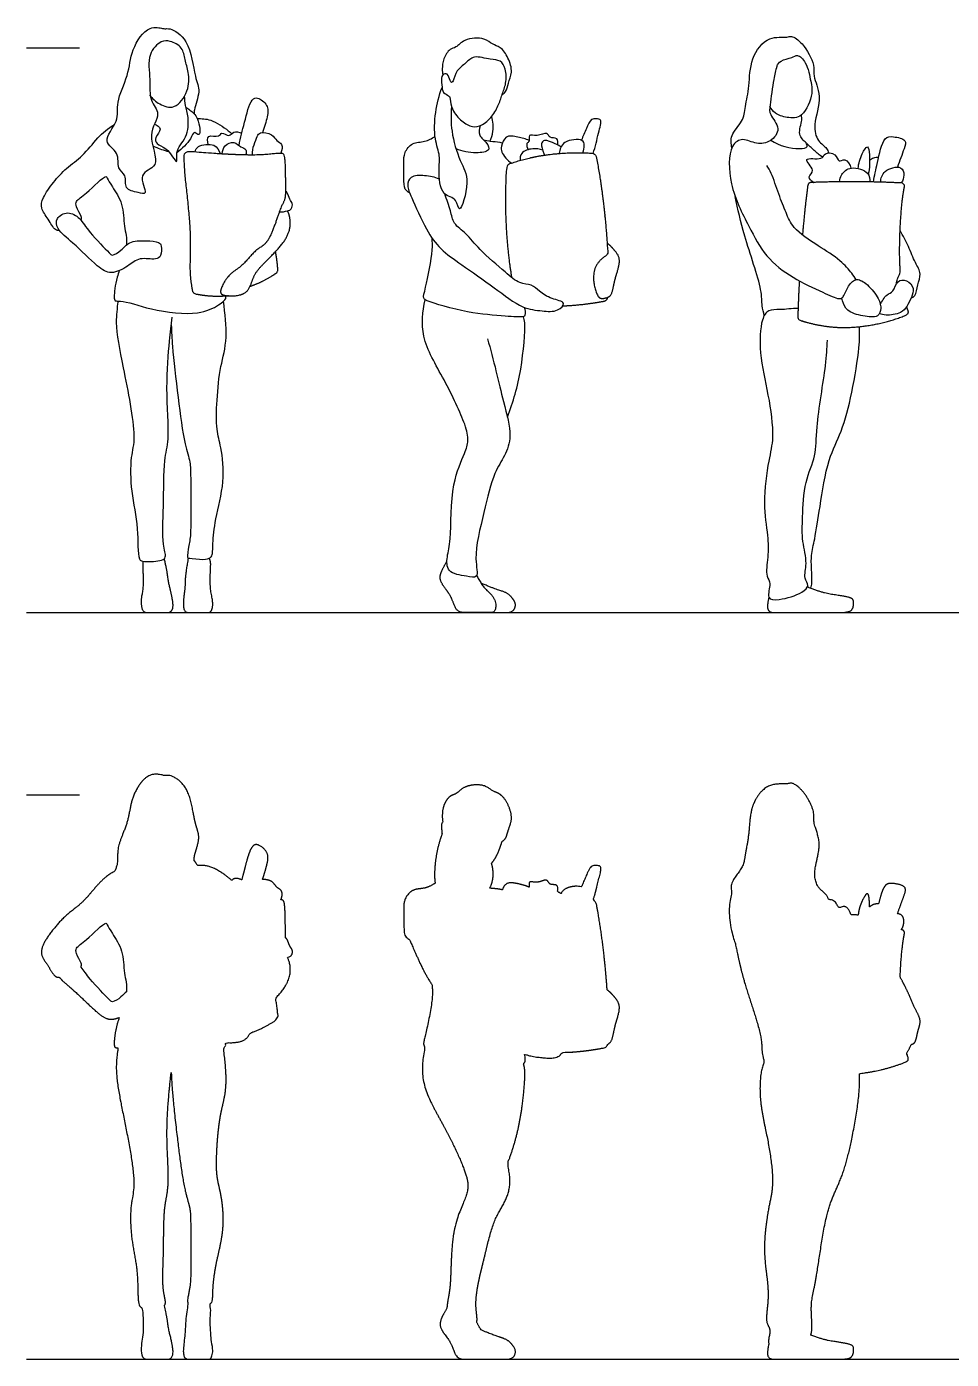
# Model space of a CAD drawing. Header units: millimetres. Extents: x 71.6 to 121.6, y 1.1 to 34.5.
# Drawn here: x 114.646 to 117.309, y 15.699 to 19.536 of the extents above; entities that cross this region are included whole.
import ezdxf

# ---------------------------------------------------------------- set-up
doc = ezdxf.new("R2010")
doc.units = ezdxf.units.MM

msp = doc.modelspace()

# ---------------------------------------------------------------- linework, layer by layer
for p, q in [((114.6457, 19.4746), (114.7981, 19.4746)), ((114.6457, 17.3246), (114.7981, 17.3246))]:
    msp.add_line(p, q)
for points in [[(114.6457, 17.849), (119.9725, 17.849)], [(114.6457, 15.699), (119.9725, 15.699)]]:
    msp.add_lwpolyline(points)
for points, knots in [([(114.9998, 19.3393), (115.0073, 19.3287), (115.027, 19.3115), (115.0742, 19.2948), (115.1139, 19.3499), (115.1141, 19.4036), (115.1006, 19.4399), (115.097, 19.4773), (115.0594, 19.4959), (115.0316, 19.4962), (114.9912, 19.4559), (115.0034, 19.3839), (114.997, 19.3237), (115.0372, 19.2836), (114.9866, 19.2258), (115.0389, 19.1297), (114.96, 19.1172), (114.9989, 19.0489), (114.9647, 19.0594), (114.9246, 19.0663), (114.9354, 19.1098), (114.9039, 19.1268), (114.9155, 19.1751), (114.8577, 19.2042), (114.9151, 19.2644), (114.9006, 19.3191), (114.9415, 19.3962), (114.9445, 19.4679), (114.993, 19.5408), (115.0368, 19.5311), (115.0435, 19.5294), (115.0621, 19.5325), (115.118, 19.4968), (115.1274, 19.3921), (115.1487, 19.3514), (115.1284, 19.3035), (115.1281, 19.2883), (115.1283, 19.2848)], [0, 0, 0, 0, 0.35789, 0.727985, 1.165354, 1.583344, 1.938383, 2.275864, 2.625904, 2.917568, 3.315461, 3.800279, 4.242367, 4.6217, 5.078805, 5.606444, 6.002651, 6.40363, 6.660311, 7.005696, 7.337903, 7.646207, 8.013828, 8.399882, 8.853462, 9.27633, 9.794074, 10.293345, 10.798657, 11.141705, 11.287985, 11.511605, 11.950831, 12.529917, 12.920674, 13.338824, 13.470205, 13.470205, 13.470205, 13.470205]), ([(116.0153, 19.34), (116.0191, 19.3427), (116.0274, 19.3488), (116.0323, 19.3741), (116.0466, 19.4048), (116.0344, 19.4461), (116.012, 19.4781), (115.986, 19.4841), (115.9651, 19.506), (115.9055, 19.5024), (115.8837, 19.475), (115.8636, 19.4727), (115.8444, 19.4436), (115.8425, 19.4145), (115.8432, 19.402), (115.8441, 19.396)], [0, 0, 0, 0, 0.212599, 0.495782, 0.826017, 1.19661, 1.547392, 1.829682, 2.134918, 2.559287, 2.88601, 3.128642, 3.453863, 3.763991, 4.008166, 4.008166, 4.008166, 4.008166]), ([(116.6771, 19.1871), (116.6749, 19.1985), (116.671, 19.2246), (116.7105, 19.2625), (116.7155, 19.3064), (116.7283, 19.3667), (116.7282, 19.4438), (116.779, 19.5117), (116.8351, 19.5027), (116.8493, 19.5115), (116.8841, 19.4877), (116.9175, 19.4258), (116.9089, 19.3929), (116.9395, 19.3341), (116.9095, 19.256), (116.9214, 19.2066), (116.951, 19.1871), (116.954, 19.1768), (116.9557, 19.1723)], [0, 0, 0, 0, 0.338814, 0.743412, 1.119988, 1.566602, 2.073312, 2.572174, 2.973377, 3.184348, 3.534897, 4.009621, 4.333898, 4.777906, 5.296435, 5.690648, 6.014317, 6.231996, 6.231996, 6.231996, 6.231996]), ([(116.0254, 19.3733), (116.0233, 19.3612), (116.0149, 19.3403), (116.0045, 19.3066), (115.9849, 19.2732), (115.952, 19.246), (115.9212, 19.248), (115.8897, 19.2694), (115.8663, 19.3037), (115.8658, 19.3313), (115.862, 19.338), (115.8424, 19.345), (115.8423, 19.368), (115.8384, 19.3925), (115.8496, 19.4011), (115.8586, 19.4005), (115.8655, 19.3817), (115.8694, 19.3735), (115.8762, 19.3809), (115.8832, 19.412), (115.9106, 19.4296), (115.9339, 19.4558), (115.9808, 19.4393), (116.0111, 19.4413), (116.0271, 19.4133), (116.0276, 19.3863), (116.0254, 19.3733)], [0, 0, 0, 0, 0.337698, 0.674856, 1.03354, 1.397002, 1.699208, 2.048288, 2.419551, 2.707004, 2.856163, 3.095212, 3.363533, 3.644186, 3.83748, 3.989081, 4.243778, 4.393816, 4.537756, 4.855107, 5.183254, 5.502474, 5.890088, 6.195764, 6.495193, 6.858723, 6.858723, 6.858723, 6.858723]), ([(116.8062, 19.4217), (116.803, 19.4092), (116.7969, 19.3861), (116.7868, 19.3098), (116.7835, 19.2827), (116.8212, 19.2423), (116.7892, 19.2023), (116.748, 19.1954), (116.7083, 19.2176), (116.6668, 19.1928), (116.6669, 19.0755), (116.725, 18.963), (116.7719, 18.8727), (116.8506, 18.8113), (116.9338, 18.7736), (116.9837, 18.7499), (116.9984, 18.7556), (117.0091, 18.7862), (117.0327, 18.8147), (117.0654, 18.7972), (117.098, 18.7596), (117.1087, 18.7266), (117.0996, 18.6961), (117.0531, 18.7022), (117.0075, 18.7146), (116.9975, 18.7394), (116.9942, 18.7518), (116.9936, 18.7546)], [0, 0, 0, 0, 0.355629, 0.850001, 1.152521, 1.538045, 1.903461, 2.264522, 2.632726, 2.974204, 3.567242, 4.224294, 4.797469, 5.362898, 5.923337, 6.329629, 6.523987, 6.846863, 7.170551, 7.487849, 7.8957, 8.230695, 8.509651, 8.87971, 9.2713, 9.587109, 9.679895, 9.679895, 9.679895, 9.679895]), ([(116.8062, 19.4217), (116.8094, 19.4273), (116.8164, 19.4398), (116.8499, 19.4455), (116.866, 19.4577), (116.8943, 19.4322), (116.904, 19.3769), (116.9118, 19.3453), (116.8849, 19.2712), (116.8361, 19.2729), (116.8007, 19.2838), (116.7903, 19.2995), (116.7865, 19.3072)], [0, 0, 0, 0, 0.25274, 0.578506, 0.815633, 1.135053, 1.560705, 1.900786, 2.373203, 2.745892, 3.088739, 3.378683, 3.378683, 3.378683, 3.378683]), ([(115.8696, 19.3048), (115.8675, 19.2815), (115.867, 19.2352), (115.8921, 19.1464), (115.926, 19.0975), (115.8906, 18.9843), (115.8864, 19.0456), (115.8377, 19.0459), (115.8312, 19.125), (115.8382, 19.1633), (115.8184, 19.2137), (115.8215, 19.2901), (115.8335, 19.3378), (115.8422, 19.361)], [0, 0, 0, 0, 0.480455, 1.016343, 1.485462, 1.991247, 2.288036, 2.644172, 3.11773, 3.48463, 3.89134, 4.390387, 4.885005, 4.885005, 4.885005, 4.885005]), ([(115.014, 19.2556), (115.0206, 19.2525), (115.0389, 19.2409), (115.0134, 19.2184), (115.0193, 19.1948), (115.0488, 19.1918), (115.0846, 19.1296), (115.0716, 19.1802), (115.1101, 19.2152), (115.1135, 19.2745), (115.1024, 19.3082), (115.1011, 19.3266), (115.1003, 19.3353)], [0, 0, 0, 0, 0.26802, 0.561444, 0.804059, 1.117986, 1.512074, 1.797216, 2.211868, 2.642352, 2.982726, 3.276734, 3.276734, 3.276734, 3.276734]), ([(115.1045, 19.3043), (115.1085, 19.3017), (115.1166, 19.2951), (115.1421, 19.2764), (115.1487, 19.2134), (115.1268, 19.238), (115.1187, 19.2076), (115.0927, 19.1848), (115.0785, 19.1726)], [0, 0, 0, 0, 0.21612, 0.548819, 0.931353, 1.138633, 1.403752, 1.833103, 1.833103, 1.833103, 1.833103]), ([(115.2576, 19.1936), (115.2617, 19.2162), (115.2724, 19.2563), (115.2899, 19.3263), (115.3117, 19.3345), (115.3428, 19.3096), (115.3409, 19.2806), (115.3303, 19.2462), (115.3251, 19.2306)], [0, 0, 0, 0, 0.474861, 0.944852, 1.18019, 1.509914, 1.841308, 2.150812, 2.150812, 2.150812, 2.150812]), ([(115.1371, 19.271), (115.1502, 19.2714), (115.1769, 19.2706), (115.2174, 19.2444), (115.2331, 19.2305), (115.2362, 19.2278)], [0, 0, 0, 0, 0.3587853, 0.7975265, 0.9076579, 0.9076579, 0.9076579, 0.9076579]), ([(115.9798, 19.2055), (115.9842, 19.2146), (115.9914, 19.2341), (115.9891, 19.2634), (115.9848, 19.2769)], [0, 0, 0, 0, 0.3157574, 0.6895597, 0.6895597, 0.6895597, 0.6895597]), ([(116.2774, 19.171), (116.2841, 19.1901), (116.291, 19.2252), (116.3048, 19.2702), (116.2863, 19.2704), (116.27, 19.2718), (116.2578, 19.2408), (116.2478, 19.2203), (116.2439, 19.2086)], [0, 0, 0, 0, 0.446404, 0.798091, 0.997223, 1.212145, 1.523659, 1.872001, 1.872001, 1.872001, 1.872001]), ([(116.9378, 19.1598), (116.9295, 19.1661), (116.9131, 19.1793), (116.8916, 19.2011), (116.865, 19.224), (116.8804, 19.2667), (116.8779, 19.2766), (116.8776, 19.2817)], [0, 0, 0, 0, 0.320122, 0.640331, 0.961788, 1.324718, 1.548156, 1.548156, 1.548156, 1.548156]), ([(114.7405, 18.9486), (114.7364, 18.949), (114.7256, 18.9488), (114.7083, 18.9831), (114.6845, 19.0117), (114.6919, 19.0461), (114.7234, 19.0888), (114.7592, 19.1297), (114.809, 19.163), (114.8471, 19.2145), (114.8794, 19.2436), (114.8989, 19.2542)], [0, 0, 0, 0, 0.202569, 0.54637, 0.893741, 1.212264, 1.627679, 2.052851, 2.492039, 2.961987, 3.369416, 3.369416, 3.369416, 3.369416]), ([(115.1687, 19.197), (115.167, 19.2043), (115.1631, 19.2284), (115.2011, 19.2151), (115.2062, 19.2354), (115.2297, 19.2158), (115.2403, 19.2373), (115.2582, 19.2327), (115.2653, 19.2293)], [0, 0, 0, 0, 0.272224, 0.574719, 0.778176, 1.037627, 1.274435, 1.551954, 1.551954, 1.551954, 1.551954]), ([(115.2959, 19.1672), (115.295, 19.1853), (115.3098, 19.2192), (115.3166, 19.2332), (115.3554, 19.2284), (115.3642, 19.2062), (115.3845, 19.1996), (115.3815, 19.1794), (115.3779, 19.172)], [0, 0, 0, 0, 0.421678, 0.633709, 0.960863, 1.232586, 1.470888, 1.7564, 1.7564, 1.7564, 1.7564]), ([(115.9521, 19.2507), (115.9492, 19.2422), (115.9452, 19.221), (115.9719, 19.2033), (115.9828, 19.176), (115.9361, 19.1705), (115.9002, 19.176), (115.8824, 19.1842)], [0, 0, 0, 0, 0.29802, 0.615069, 0.868906, 1.214606, 1.654041, 1.654041, 1.654041, 1.654041]), ([(116.1745, 19.1955), (116.1758, 19.2013), (116.1773, 19.2187), (116.1506, 19.2125), (116.1457, 19.2354), (116.1171, 19.2173), (116.0885, 19.2291), (116.0961, 19.2039), (116.0835, 19.201), (116.0869, 19.1866), (116.0901, 19.1816)], [0, 0, 0, 0, 0.241742, 0.493737, 0.71338, 1.017662, 1.286093, 1.515201, 1.688431, 1.929882, 1.929882, 1.929882, 1.929882]), ([(115.009, 19.1928), (115.0118, 19.1915), (115.0172, 19.1886), (115.0417, 19.1794), (115.0543, 19.1762)], [0, 0, 0, 0, 0.1735581, 0.5317303, 0.5317303, 0.5317303, 0.5317303]), ([(115.1307, 19.1759), (115.133, 19.1813), (115.137, 19.1947), (115.1899, 19.202), (115.1992, 19.1798), (115.2029, 19.1705)], [0, 0, 0, 0, 0.2410342, 0.6213219, 0.9341346, 0.9341346, 0.9341346, 0.9341346]), ([(115.2093, 19.1701), (115.2097, 19.1782), (115.2139, 19.1953), (115.244, 19.2081), (115.2612, 19.1881), (115.2801, 19.1844), (115.2782, 19.1718), (115.2766, 19.1674)], [0, 0, 0, 0, 0.282169, 0.576933, 0.858022, 1.088634, 1.30418, 1.30418, 1.30418, 1.30418]), ([(115.7484, 19.0578), (115.7437, 19.0604), (115.7323, 19.0668), (115.7328, 19.1016), (115.7316, 19.1438), (115.7323, 19.1734), (115.7554, 19.2043), (115.793, 19.2026), (115.8126, 19.2139), (115.8221, 19.2195)], [0, 0, 0, 0, 0.227898, 0.554081, 0.933046, 1.243507, 1.5752, 1.914746, 2.244631, 2.244631, 2.244631, 2.244631]), ([(116.016, 19.2005), (116.0138, 19.2011), (116.0012, 19.2039), (115.9819, 19.2042), (115.9684, 19.2078), (115.9618, 19.2095)], [0.7543439, 0.7543439, 0.7543439, 0.7543439, 0.816097, 1.1202706, 1.3776988, 1.3776988, 1.3776988, 1.3776988]), ([(116.0931, 19.2079), (116.0829, 19.2129), (116.0621, 19.2182), (116.0229, 19.2252), (116.0127, 19.1909), (116.0116, 19.1744), (116.0303, 19.1497), (116.0428, 19.1432)], [0, 0, 0, 0, 0.334682, 0.66708, 0.974507, 1.210755, 1.583268, 1.583268, 1.583268, 1.583268]), ([(116.1851, 19.1898), (116.1795, 19.1931), (116.1691, 19.198), (116.1367, 19.2135), (116.1252, 19.197), (116.1319, 19.1806), (116.1367, 19.1675), (116.1372, 19.1659)], [0, 0, 0, 0, 0.252294, 0.575587, 0.783524, 1.089361, 1.128322, 1.128322, 1.128322, 1.128322]), ([(116.2473, 19.1728), (116.2508, 19.1793), (116.2522, 19.1941), (116.2493, 19.2143), (116.1876, 19.2095), (116.1818, 19.1824), (116.1795, 19.1708)], [0, 0, 0, 0, 0.268676, 0.490506, 0.893563, 1.235175, 1.235175, 1.235175, 1.235175]), ([(116.7893, 19.2088), (116.8121, 19.1921), (116.8662, 19.1815), (116.8983, 19.1879), (116.8927, 19.1981), (116.8909, 19.2011)], [0, 0, 0, 0, 0.5283165, 0.8074124, 0.9923754, 0.9923754, 0.9923754, 0.9923754]), ([(117.0409, 19.1275), (117.0417, 19.142), (117.0494, 19.1664), (117.0697, 19.2), (117.0744, 19.1617), (117.0744, 19.1289), (117.0694, 19.1111)], [0, 0, 0, 0, 0.379025, 0.664104, 0.942406, 1.369842, 1.369842, 1.369842, 1.369842]), ([(117.0849, 19.0886), (117.0878, 19.1074), (117.096, 19.1402), (117.1118, 19.2191), (117.1417, 19.2202), (117.1821, 19.2115), (117.1726, 19.1823), (117.1598, 19.1486), (117.154, 19.1314)], [0, 0, 0, 0, 0.431875, 0.91676, 1.202721, 1.535888, 1.813997, 2.234052, 2.234052, 2.234052, 2.234052]), ([(116.1322, 19.1798), (116.1231, 19.1833), (116.1045, 19.1872), (116.0668, 19.1751), (116.067, 19.1577), (116.0674, 19.1508)], [0, 0, 0, 0, 0.308801, 0.6444259, 0.9055683, 0.9055683, 0.9055683, 0.9055683]), ([(116.9119, 19.0874), (116.9064, 19.0911), (116.8917, 19.1042), (116.9215, 19.1212), (116.8715, 19.1639), (116.9397, 19.1496), (116.9417, 19.1743), (116.9777, 19.1726), (116.9827, 19.1425), (117.0045, 19.1605), (117.0176, 19.1381), (117.02, 19.1284)], [0, 0, 0, 0, 0.255987, 0.520338, 0.85615, 1.219634, 1.464866, 1.762256, 2.026832, 2.25948, 2.573232, 2.573232, 2.573232, 2.573232]), ([(117.0738, 19.1512), (117.0772, 19.1544), (117.0852, 19.1597), (117.0951, 19.1606), (117.0998, 19.1602)], [0, 0, 0, 0, 0.2132649, 0.4302266, 0.4302266, 0.4302266, 0.4302266]), ([(117.0346, 18.8074), (117.0308, 18.8138), (117.0223, 18.827), (116.9877, 18.8664), (116.9257, 18.9038), (116.8521, 18.9533), (116.8329, 19.0004), (116.8116, 19.0526), (116.7924, 19.1132), (116.7821, 19.1288), (116.7774, 19.1364)], [0, 0, 0, 0, 0.270727, 0.673177, 1.174172, 1.706614, 2.10626, 2.541418, 2.994184, 3.291817, 3.291817, 3.291817, 3.291817]), ([(116.9873, 19.0892), (116.9877, 19.0964), (116.9908, 19.1118), (117.0199, 19.1369), (117.0739, 19.1184), (117.0739, 19.0974), (117.0741, 19.0889)], [0, 0, 0, 0, 0.266415, 0.600077, 0.997821, 1.287707, 1.287707, 1.287707, 1.287707]), ([(117.1051, 19.0881), (117.1066, 19.0993), (117.1113, 19.1238), (117.1674, 19.1386), (117.1746, 19.1079), (117.1696, 19.0924), (117.165, 19.0858)], [0, 0, 0, 0, 0.33265, 0.717924, 0.992146, 1.27316, 1.27316, 1.27316, 1.27316]), ([(114.8027, 18.978), (114.8031, 18.9818), (114.8055, 18.99), (114.7869, 19.0163), (114.787, 19.036), (114.8178, 19.0536), (114.8739, 19.1118), (114.8778, 19.0981), (114.8938, 19.0724), (114.9255, 19.0255), (114.9246, 18.9597), (114.9353, 18.9275), (114.9333, 18.9073)], [0, 0, 0, 0, 0.194187, 0.510697, 0.738683, 1.091532, 1.579351, 1.719695, 2.029798, 2.462944, 2.919335, 3.340511, 3.340511, 3.340511, 3.340511]), ([(115.8346, 19.0972), (115.8212, 19.1027), (115.7941, 19.1078), (115.7496, 19.1079), (115.7397, 19.0765), (115.7556, 19.0415), (115.7951, 18.9502), (115.8364, 18.8943), (115.9003, 18.8491), (115.9919, 18.7862), (116.0702, 18.7239), (116.1284, 18.7176), (116.1735, 18.7132), (116.2039, 18.7433), (116.1547, 18.7517), (116.1227, 18.7727), (116.1005, 18.7951), (116.0623, 18.7946), (116.0237, 18.8313), (115.949, 18.8917), (115.9151, 18.9401), (115.8735, 18.9667), (115.868, 19.0066), (115.8556, 19.038), (115.8503, 19.0543)], [0, 0, 0, 0, 0.37779, 0.737156, 1.021298, 1.373099, 1.943565, 2.424199, 2.922669, 3.535518, 4.104987, 4.535956, 4.920543, 5.207392, 5.551075, 5.921623, 6.231597, 6.562647, 6.976187, 7.540751, 7.987766, 8.369287, 8.721337, 9.131527, 9.131527, 9.131527, 9.131527]), ([(115.3735, 19.0025), (115.3813, 19.0018), (115.3966, 19.0052), (115.4096, 19.0098), (115.4132, 19.0277), (115.4022, 19.038), (115.3974, 19.0579), (115.3931, 19.0609), (115.3913, 19.0625)], [0, 0, 0, 0, 0.277114, 0.482372, 0.702304, 0.923938, 1.175932, 1.330008, 1.330008, 1.330008, 1.330008]), ([(116.7703, 18.7041), (116.768, 18.7133), (116.7623, 18.7341), (116.7653, 18.7824), (116.7086, 18.9378), (116.6949, 19.0086), (116.6866, 19.0468)], [0, 0, 0, 0, 0.306917, 0.698419, 1.425042, 2.044953, 2.044953, 2.044953, 2.044953]), ([(114.7364, 18.9547), (114.7443, 18.9409), (114.7817, 18.9139), (114.8462, 18.8466), (114.8884, 18.8196), (114.9383, 18.8454), (114.9692, 18.8736), (115.0165, 18.8629), (115.0347, 18.8749), (115.0356, 18.9046), (115.0264, 18.9172), (114.9882, 18.9203), (114.9401, 18.9189), (114.9205, 18.8923), (114.8919, 18.8744), (114.8825, 18.8867), (114.824, 18.9436), (114.8022, 18.984), (114.7653, 19.0066), (114.7282, 18.9861), (114.7309, 18.9643), (114.7364, 18.9547)], [0, 0, 0, 0, 0.442933, 1.003852, 1.388537, 1.79376, 2.163426, 2.542205, 2.787351, 3.082915, 3.291091, 3.638222, 4.02994, 4.359525, 4.664144, 4.861584, 5.373517, 5.780822, 6.129814, 6.463069, 6.769235, 6.769235, 6.769235, 6.769235]), ([(116.0788, 18.728), (116.0827, 18.7213), (116.0822, 18.7042), (116.0761, 18.6983), (116.0154, 18.7034), (115.9216, 18.7093), (115.8018, 18.7435), (115.7861, 18.7535), (115.7966, 18.7879), (115.8175, 18.8937), (115.8141, 18.9157), (115.8133, 18.9273)], [0, 0, 0, 0, 0.275739, 0.417842, 0.830951, 1.431265, 2.058555, 2.262837, 2.586408, 3.182662, 3.521618, 3.521618, 3.521618, 3.521618]), ([(117.1932, 18.7548), (117.1971, 18.7564), (117.2073, 18.7597), (117.2112, 18.7937), (117.2243, 18.8242), (117.2039, 18.8575), (117.1861, 18.9035), (117.1699, 18.934), (117.1616, 18.9493)], [0, 0, 0, 0, 0.203107, 0.526268, 0.851261, 1.193577, 1.599064, 2.013494, 2.013494, 2.013494, 2.013494]), ([(114.9125, 18.8334), (114.9104, 18.8269), (114.9008, 18.7962), (114.8968, 18.7608), (114.8992, 18.744), (114.9212, 18.7495), (115.0078, 18.7173), (115.1361, 18.7029), (115.1958, 18.7307), (115.221, 18.7512), (115.2192, 18.7576), (115.2182, 18.76)], [3.790005, 3.790005, 3.790005, 3.790005, 3.903944, 4.33766, 4.528454, 4.75349, 5.301737, 5.962859, 6.424737, 6.725826, 6.849185, 6.849185, 6.849185, 6.849185]), ([(117.1048, 18.735), (117.1089, 18.7455), (117.1212, 18.7661), (117.1436, 18.7713), (117.151, 18.8067), (117.1816, 18.8082), (117.2045, 18.7826), (117.1941, 18.7559), (117.1814, 18.7292), (117.1648, 18.7096), (117.1208, 18.7028), (117.1084, 18.7074), (117.1022, 18.7097)], [0, 0, 0, 0, 0.332706, 0.593907, 0.909058, 1.191516, 1.501417, 1.795097, 2.105539, 2.39252, 2.761756, 3.01664, 3.01664, 3.01664, 3.01664]), ([(117.1511, 18.7959), (117.1514, 18.8005), (117.1533, 18.81), (117.1588, 18.8184), (117.1612, 18.8275), (117.1621, 18.832)], [0, 0, 0, 0, 0.2146167, 0.3966582, 0.6090998, 0.6090998, 0.6090998, 0.6090998]), ([(114.9089, 18.7459), (114.906, 18.7239), (114.8997, 18.6757), (114.923, 18.5558), (114.9639, 18.3579), (114.9436, 18.2979), (114.9448, 18.1935), (114.9696, 18.0986), (114.9635, 18.0009), (114.9852, 17.994), (115.0351, 17.9969), (115.0494, 18.0087), (115.0347, 18.0513), (115.0415, 18.155), (115.0394, 18.2874), (115.0588, 18.3486), (115.0452, 18.4966), (115.0569, 18.6283), (115.062, 18.6762), (115.0649, 18.699)], [2.239436, 2.239436, 2.239436, 2.239436, 2.642281, 3.300527, 4.107134, 4.563049, 5.126969, 5.725841, 6.257805, 6.494276, 6.895795, 7.109959, 7.458746, 8.057195, 8.71275, 9.171879, 9.86379, 10.529833, 11.005967, 11.005967, 11.005967, 11.005967]), ([(115.0622, 18.677), (115.0631, 18.6564), (115.0649, 18.6136), (115.0814, 18.468), (115.0985, 18.3393), (115.1183, 18.2812), (115.1178, 18.2381), (115.1203, 18.0794), (115.1141, 18.0476), (115.1061, 18.0052), (115.1164, 18.0055), (115.1538, 18.0002), (115.1763, 18.005), (115.1822, 18.0202), (115.1813, 18.0507), (115.1889, 18.1225), (115.2178, 18.2232), (115.2073, 18.3236), (115.1909, 18.3762), (115.1931, 18.4615), (115.2026, 18.5598), (115.2255, 18.6292), (115.2174, 18.7104), (115.2128, 18.7454)], [0, 0, 0, 0, 0.451409, 1.146907, 1.812022, 2.235058, 2.624597, 3.334715, 3.702174, 4.037866, 4.182884, 4.537931, 4.806348, 5.01361, 5.319882, 5.803788, 6.401879, 6.968775, 7.391123, 7.913943, 8.479566, 9.012438, 9.483278, 9.483278, 9.483278, 9.483278]), ([(115.9731, 18.6372), (115.9908, 18.5778), (116.0161, 18.4608), (116.0459, 18.3617), (116.0235, 18.2988), (115.9888, 18.249), (115.9636, 18.1364), (115.9309, 18.0127), (115.9506, 17.9455), (115.9106, 17.9542), (115.854, 17.962), (115.8565, 18.0134), (115.8696, 18.0623), (115.866, 18.2186), (115.9067, 18.3038), (115.92, 18.3446), (115.9092, 18.3959), (115.8489, 18.5222), (115.7772, 18.6397), (115.7861, 18.7153), (115.7937, 18.7492)], [0, 0, 0, 0, 0.781154, 1.355019, 1.797409, 2.235177, 2.852793, 3.519865, 3.924863, 4.229181, 4.641577, 5.00018, 5.418303, 6.132509, 6.691926, 7.045146, 7.441234, 8.120721, 8.796584, 9.381335, 9.381335, 9.381335, 9.381335]), ([(116.0306, 18.4114), (116.0475, 18.4563), (116.0719, 18.5383), (116.0841, 18.6818), (116.0779, 18.6947), (116.0764, 18.7006)], [0, 0, 0, 0, 0.687102, 1.347664, 1.593389, 1.593389, 1.593389, 1.593389]), ([(116.8676, 18.7245), (116.8503, 18.7241), (116.817, 18.7201), (116.7807, 18.7221), (116.7592, 18.6894), (116.7543, 18.5904), (116.7828, 18.4789), (116.7998, 18.3538), (116.7816, 18.2868), (116.7649, 18.1644), (116.7812, 18.0727), (116.7823, 18.0118), (116.7724, 17.9529), (116.7928, 17.9343), (116.7733, 17.8864), (116.8169, 17.8841), (116.8784, 17.9029), (116.9015, 17.9264), (116.882, 17.9489), (116.8962, 17.9926), (116.8778, 18.0551), (116.8807, 18.1244), (116.884, 18.2248), (116.9221, 18.3017), (116.9171, 18.3824), (116.9496, 18.5616), (116.9506, 18.6083), (116.952, 18.6328)], [0, 0, 0, 0, 0.413632, 0.740492, 1.063365, 1.621252, 2.257134, 2.886984, 3.368169, 3.998541, 4.554298, 5.007148, 5.429416, 5.710752, 6.064138, 6.380505, 6.855306, 7.145024, 7.41656, 7.789935, 8.246388, 8.727989, 9.300317, 9.815286, 10.337949, 11.101338, 11.59241, 11.59241, 11.59241, 11.59241]), ([(116.9044, 17.9187), (116.9057, 17.9241), (116.9086, 17.9354), (116.9061, 17.9745), (116.9049, 18.0145), (116.917, 18.0642), (116.9311, 18.1559), (116.9515, 18.2899), (116.9956, 18.371), (117.023, 18.4777), (117.0454, 18.6112), (117.0449, 18.6522), (117.0446, 18.672)], [0, 0, 0, 0, 0.234486, 0.587485, 0.951471, 1.351212, 1.907659, 2.573716, 3.123106, 3.753829, 4.392316, 4.833986, 4.833986, 4.833986, 4.833986]), ([(114.8027, 16.828), (114.8108, 16.8185), (114.8276, 16.7901), (114.8825, 16.7367), (114.8919, 16.7245), (114.9165, 16.7398), (114.9279, 16.7529), (114.9333, 16.7574), (114.9353, 16.7775), (114.9246, 16.8097), (114.9255, 16.8755), (114.8938, 16.9224), (114.8778, 16.9481), (114.8739, 16.9618), (114.8178, 16.9036), (114.787, 16.886), (114.7869, 16.8663), (114.8055, 16.84), (114.8031, 16.8318), (114.8027, 16.828)], [-5.712976, -5.712976, -5.712976, -5.712976, -5.373517, -4.861584, -4.664144, -4.359525, -4.145172, -4.145172, -4.145172, -3.723996, -3.267605, -2.834459, -2.524356, -2.384012, -1.896193, -1.543344, -1.315358, -0.998848, -0.804661, -0.804661, -0.804661, -0.804661])]:
    msp.add_open_spline(points, degree=3, knots=knots)
for points, weights, knots in [([(115.2271, 18.7607), (115.2118, 18.7592), (115.1836, 18.7582), (115.1499, 18.7622), (115.1343, 18.7652), (115.1287, 18.7663), (115.1247, 18.7704), (115.1237, 18.7761), (115.1208, 18.7933), (115.1136, 18.8384), (115.1254, 18.9521), (115.0952, 19.1414), (115.1006, 19.167), (115.1021, 19.174), (115.1079, 19.1782), (115.115, 19.1774), (115.1452, 19.1743), (115.2079, 19.1696), (115.3281, 19.1645), (115.3815, 19.1751), (115.3901, 19.163), (115.3904, 19.1038), (115.3928, 19.0373), (115.3772, 19.0222), (115.3465, 18.9094), (115.3053, 18.8975), (115.2671, 18.8434), (115.2283, 18.8269), (115.2002, 18.7759), (115.2089, 18.7602), (115.2557, 18.7592), (115.2875, 18.7743), (115.2983, 18.8187), (115.3233, 18.8506), (115.39, 18.9114), (115.4088, 18.9624), (115.402, 18.9965), (115.3984, 19.0027), (115.3968, 19.0056)], [1, 1, 1, 1, 1, 0.880790510049, 0.880790510049, 1, 1, 1, 1, 1, 1, 0.82868316666, 0.82868316666, 1, 1, 1, 1, 1, 1, 1, 1, 1, 1, 1, 1, 1, 1, 1, 1, 1, 1, 1, 1, 1, 1, 1, 1], [0, 0, 0, 0, 0.38916, 0.748488, 0.748488, 0.748488, 0.801624, 0.801624, 0.801624, 1.188944, 1.852655, 2.671632, 2.671632, 2.671632, 2.735784, 2.735784, 2.735784, 3.263949, 3.909948, 4.303341, 4.480015, 4.922472, 5.383296, 5.656614, 6.250214, 6.624684, 7.068843, 7.454964, 7.867372, 8.068572, 8.445392, 8.779098, 9.144774, 9.515388, 10.056875, 10.480166, 10.798949, 10.979828, 10.979828, 10.979828, 10.979828]), ([(116.0435, 18.8129), (116.0374, 18.8501), (116.0256, 18.9464), (116.0242, 19.0622), (116.0285, 19.1296), (116.0289, 19.1352), (116.0323, 19.1396), (116.0375, 19.1414), (116.0699, 19.1524), (116.1381, 19.1702), (116.2286, 19.1747), (116.2743, 19.1716), (116.2806, 19.1712), (116.2853, 19.167), (116.2865, 19.1609), (116.3048, 19.0685), (116.3157, 18.9588), (116.3194, 18.8831), (116.3195, 18.8808), (116.3185, 18.8789), (116.3165, 18.8777), (116.304, 18.8702), (116.2802, 18.8476), (116.2757, 18.8019), (116.2909, 18.7502), (116.3122, 18.7543), (116.333, 18.7597), (116.3379, 18.8103), (116.3612, 18.8655), (116.3371, 18.8946), (116.3248, 18.9073), (116.3177, 18.9125)], [1, 1, 1, 1, 1, 0.887460499519, 0.887460499519, 1, 1, 1, 1, 1, 0.862394305879, 0.862394305879, 1, 1, 1, 1, 0.905171764473, 0.905171764473, 1, 1, 1, 1, 1, 1, 1, 1, 1, 1, 1, 1], [-4.276582, -4.276582, -4.276582, -4.276582, -3.771997, -2.975186, -2.975186, -2.975186, -2.923569, -2.923569, -2.923569, -2.364919, -1.719159, -1.719159, -1.719159, -1.661889, -1.661889, -1.661889, -0.727716, -0.727716, -0.727716, -0.706893, -0.706893, -0.706893, -0.344784, 0.051379, 0.44287, 0.673504, 0.913546, 1.309598, 1.748044, 2.075376, 2.369517, 2.369517, 2.369517, 2.369517]), ([(117.1621, 18.832), (117.1611, 18.8456), (117.1583, 18.9101), (117.1653, 19.0276), (117.1718, 19.0631), (117.174, 19.0743), (117.1746, 19.0771), (117.1739, 19.0799), (117.1722, 19.0821), (117.1704, 19.0844), (117.1679, 19.0857), (117.165, 19.0858), (117.1195, 19.0881), (117.0284, 19.0903), (116.9459, 19.0887), (116.9046, 19.0871), (116.8997, 19.0869), (116.896, 19.0835), (116.8954, 19.0786), (116.89, 19.0354), (116.8853, 18.9945), (116.8806, 18.9396), (116.8803, 18.936)], [1, 1, 1, 1, 1, 1, 0.939554100232, 0.939554100232, 1, 0.939554100232, 0.939554100232, 1, 1, 1, 1, 1, 0.841977381526, 0.841977381526, 1, 1, 1, 1, 1], [3.815944, 3.815944, 3.815944, 3.815944, 4.029667, 4.755412, 5.062138, 5.062138, 5.062138, 5.089375, 5.089375, 5.089375, 5.116611, 5.116611, 5.116611, 5.759242, 6.377689, 6.377689, 6.377689, 6.422303, 6.422303, 6.422303, 7.062872, 7.106381, 7.106381, 7.106381, 7.106381]), ([(115.2892, 18.7883), (115.3024, 18.7928), (115.3262, 18.8025), (115.3523, 18.8179), (115.3641, 18.826), (115.3677, 18.8285), (115.3696, 18.8325), (115.3693, 18.8368), (115.3686, 18.8463), (115.3665, 18.8661), (115.3641, 18.8802), (115.3626, 18.8881)], [1, 1, 1, 1, 1, 0.911937061967, 0.911937061967, 1, 1, 1, 1, 1], [0, 0, 0, 0, 0.369569, 0.716062, 0.716062, 0.716062, 0.757265, 0.757265, 0.757265, 1.027945, 1.309275, 1.309275, 1.309275, 1.309275]), ([(116.8712, 18.804), (116.8693, 18.769), (116.8678, 18.7335), (116.8669, 18.6997), (116.8667, 18.6952), (116.8694, 18.6915), (116.8737, 18.6902), (116.9163, 18.6769), (117.0073, 18.6597), (117.1247, 18.6831), (117.1793, 18.7055), (117.1843, 18.7076), (117.1865, 18.7125), (117.1847, 18.7177), (117.1833, 18.7218), (117.1819, 18.7259), (117.1806, 18.7301)], [1, 1, 1, 1, 0.864963048278, 0.864963048278, 1, 1, 1, 1, 1, 0.817858887279, 0.817858887279, 1, 1, 1, 1], [1.21175, 1.21175, 1.21175, 1.21175, 1.572978, 1.572978, 1.572978, 1.614091, 1.614091, 1.614091, 2.261727, 3.002432, 3.002432, 3.002432, 3.050489, 3.050489, 3.050489, 3.148019, 3.148019, 3.148019, 3.148019]), ([(116.1902, 18.7319), (116.2051, 18.7326), (116.251, 18.7359), (116.2842, 18.741), (116.3087, 18.7455), (116.3145, 18.7465), (116.3186, 18.7508), (116.3195, 18.7566)], [1, 1, 1, 1, 1, 0.875729673649, 0.875729673649, 1], [-0.7486595, -0.7486595, -0.7486595, -0.7486595, -0.5361527, -0.0662703, -0.0662703, -0.0662703, -0.0119446, -0.0119446, -0.0119446, -0.0119446]), ([(114.7405, 16.7986), (114.7364, 16.799), (114.7256, 16.7988), (114.7083, 16.8331), (114.6845, 16.8617), (114.6919, 16.8961), (114.7234, 16.9388), (114.7592, 16.9797), (114.809, 17.0131), (114.8471, 17.0645), (114.8794, 17.0936), (114.8989, 17.1042), (114.9006, 17.1075), (114.9112, 17.1293), (114.9006, 17.1691), (114.9415, 17.2462), (114.9445, 17.3179), (114.993, 17.3908), (115.0368, 17.3811), (115.0435, 17.3794), (115.0621, 17.3825), (115.118, 17.3468), (115.1274, 17.2421), (115.1487, 17.2014), (115.1284, 17.1535), (115.1281, 17.1383), (115.1283, 17.1348), (115.1315, 17.1312), (115.1345, 17.1268), (115.1371, 17.121), (115.1502, 17.1214), (115.1769, 17.1206), (115.2174, 17.0944), (115.2331, 17.0805), (115.2362, 17.0778), (115.2379, 17.0794), (115.2452, 17.086), (115.2582, 17.0827), (115.2653, 17.0794), (115.2678, 17.0893), (115.2763, 17.1216), (115.2899, 17.1763), (115.3117, 17.1845), (115.3428, 17.1596), (115.3409, 17.1306), (115.3303, 17.0962), (115.3251, 17.0806), (115.3332, 17.0809), (115.3561, 17.0765), (115.3642, 17.0562), (115.3845, 17.0496), (115.3815, 17.0294), (115.3779, 17.022), (115.3792, 17.0219), (115.3844, 17.021), (115.3901, 17.013), (115.3903, 16.9646), (115.3915, 16.9249), (115.3913, 16.9125), (115.3931, 16.9109), (115.3974, 16.9079), (115.4022, 16.888), (115.4132, 16.8777), (115.4096, 16.8598), (115.4017, 16.857), (115.3968, 16.8556), (115.3984, 16.8527), (115.402, 16.8465), (115.4088, 16.8124), (115.3949, 16.7746), (115.3709, 16.747), (115.3626, 16.7381), (115.3641, 16.7302), (115.3665, 16.7161), (115.3686, 16.6963), (115.3693, 16.6868), (115.3696, 16.6825), (115.3677, 16.6785), (115.3641, 16.676), (115.3523, 16.6679), (115.3262, 16.6525), (115.3024, 16.6428), (115.2892, 16.6383), (115.2875, 16.6346), (115.2799, 16.6207), (115.2606, 16.6115), (115.2355, 16.6102), (115.2271, 16.6107), (115.2241, 16.6104), (115.2211, 16.6102), (115.2182, 16.61), (115.2192, 16.6076), (115.2203, 16.6037), (115.2161, 16.5984), (115.2128, 16.5954), (115.2174, 16.5604), (115.2255, 16.4792), (115.2026, 16.4098), (115.1931, 16.3115), (115.1909, 16.2262), (115.2073, 16.1736), (115.2178, 16.0732), (115.1889, 15.9725), (115.1813, 15.9007), (115.1822, 15.8702), (115.1779, 15.8591), (115.1729, 15.8559), (115.1717, 15.8554), (115.1749, 15.8487), (115.1763, 15.8418), (115.1752, 15.8274), (115.1748, 15.8148), (115.1741, 15.7788), (115.1755, 15.7621), (115.182, 15.7315), (115.1826, 15.7197), (115.1781, 15.7031), (115.1748, 15.699), (115.1658, 15.699), (115.1569, 15.699), (115.1301, 15.699), (115.1197, 15.699), (115.1047, 15.699), (115.1001, 15.7028), (115.0966, 15.7184), (115.097, 15.7318), (115.1017, 15.7697), (115.1028, 15.7837), (115.1025, 15.8017), (115.1053, 15.8227), (115.1109, 15.8558), (115.1102, 15.8561), (115.1069, 15.8595), (115.1141, 15.8976), (115.1203, 15.9294), (115.1178, 16.0881), (115.1183, 16.1312), (115.0985, 16.1893), (115.0814, 16.318), (115.0649, 16.4636), (115.0631, 16.5064), (115.0622, 16.527), (115.0605, 16.5124), (115.0559, 16.467), (115.0452, 16.3466), (115.0588, 16.1986), (115.0394, 16.1374), (115.0415, 16.005), (115.0347, 15.9014), (115.048, 15.8628), (115.0437, 15.8551), (115.0422, 15.8537), (115.0468, 15.8348), (115.0501, 15.8184), (115.0538, 15.7906), (115.0562, 15.7779), (115.0622, 15.7552), (115.0645, 15.7437), (115.0681, 15.7203), (115.0676, 15.7119), (115.0618, 15.7015), (115.0578, 15.699), (115.048, 15.699), (115.0389, 15.699), (115.0121, 15.699), (115.0011, 15.699), (114.9838, 15.699), (114.9786, 15.7044), (114.9749, 15.7264), (114.9752, 15.738), (114.9803, 15.7624), (114.9814, 15.7765), (114.981, 15.8084), (114.9806, 15.8265), (114.98, 15.8465), (114.9755, 15.8475), (114.9638, 15.8554), (114.9696, 15.9486), (114.9448, 16.0435), (114.9436, 16.1479), (114.9639, 16.2079), (114.923, 16.4058), (114.8997, 16.5257), (114.906, 16.5739), (114.9089, 16.5959), (114.9053, 16.5959), (114.899, 16.5957), (114.8968, 16.6108), (114.9008, 16.6462), (114.9104, 16.6769), (114.9125, 16.6834), (114.9049, 16.6802), (114.8818, 16.6738), (114.8462, 16.6967), (114.7848, 16.7606), (114.7493, 16.7872), (114.7405, 16.7986)], [1, 1, 1, 1, 1, 1, 1, 1, 1, 1, 1, 1, 1, 1, 1, 1, 1, 1, 1, 1, 1, 1, 1, 1, 1, 1, 1, 1, 1, 1, 1, 1, 1, 1, 1, 1, 1, 1, 1, 1, 1, 1, 1, 1, 1, 1, 1, 1, 1, 1, 1, 1, 1, 1, 1, 1, 1, 1, 1, 1, 1, 1, 1, 1, 1, 1, 1, 1, 1, 1, 1, 1, 1, 1, 1, 1, 0.911937061967, 0.911937061967, 1, 1, 1, 1, 1, 1, 1, 1, 1, 1, 1, 1, 1, 1, 1, 1, 1, 1, 1, 1, 1, 1, 1, 1, 1, 1, 1, 1, 1, 1, 1, 1, 1, 1, 1, 1, 1, 1, 1, 1, 1, 1, 1, 1, 1, 1, 1, 1, 1, 1, 1, 1, 1, 1, 1, 1, 1, 1, 1, 1, 1, 1, 1, 1, 1, 1, 1, 1, 1, 1, 1, 1, 1, 1, 1, 1, 1, 1, 1, 1, 1, 1, 1, 1, 1, 1, 1, 1, 1, 1, 1, 1, 1, 1, 1, 1, 1, 1, 1, 1, 1, 1, 1, 1, 1, 1, 1, 1, 1, 1, 1, 1, 1, 1, 1, 1, 1, 1, 1], [0, 0, 0, 0, 0.202569, 0.54637, 0.893741, 1.212264, 1.627679, 2.052851, 2.492039, 2.961987, 3.369416, 3.369416, 3.369416, 3.44296, 3.865828, 4.383571, 4.882843, 5.388154, 5.731203, 5.877483, 6.101103, 6.540329, 7.119415, 7.510172, 7.928321, 8.059702, 8.059702, 8.059702, 8.198624, 8.198624, 8.198624, 8.557409, 8.99615, 9.106281, 9.106281, 9.106281, 9.201583, 9.479102, 9.479102, 9.479102, 9.695453, 10.165444, 10.400782, 10.730506, 11.061899, 11.371404, 11.371404, 11.371404, 11.628009, 11.899732, 12.138035, 12.423546, 12.423546, 12.423546, 12.475308, 12.651981, 13.094438, 13.358158, 13.358158, 13.358158, 13.512234, 13.764228, 13.985861, 14.205794, 14.411052, 14.411052, 14.411052, 14.591931, 14.910714, 15.334005, 15.543588, 15.543588, 15.543588, 15.824919, 16.095599, 16.095599, 16.095599, 16.136802, 16.136802, 16.136802, 16.483295, 16.852864, 16.852864, 16.852864, 16.961871, 17.295577, 17.504974, 17.504974, 17.504974, 17.580712, 17.580712, 17.580712, 17.704072, 17.844332, 17.844332, 17.844332, 18.315172, 18.848045, 19.413667, 19.936488, 20.358836, 20.925731, 21.523823, 22.007728, 22.314, 22.521263, 22.580291, 22.580291, 22.580291, 22.697833, 22.697833, 22.815374, 22.815374, 22.932916, 22.932916, 23.050457, 23.050457, 23.167999, 23.167999, 23.28554, 23.28554, 23.403082, 23.403082, 23.520623, 23.520623, 23.638165, 23.638165, 23.755706, 23.755706, 23.873248, 23.873248, 23.873248, 23.93062, 24.266312, 24.633771, 25.343889, 25.733427, 26.156464, 26.821578, 27.517076, 27.968486, 27.968486, 27.968486, 28.287475, 28.953518, 29.645429, 30.104558, 30.760113, 31.358562, 31.707349, 31.809345, 31.809345, 31.809345, 31.925464, 31.925464, 32.041583, 32.041583, 32.157702, 32.157702, 32.273821, 32.273821, 32.38994, 32.38994, 32.506059, 32.506059, 32.622178, 32.622178, 32.738297, 32.738297, 32.854416, 32.854416, 32.970536, 32.970536, 33.086655, 33.086655, 33.086655, 33.259923, 33.791887, 34.390759, 34.954679, 35.410594, 36.217201, 36.875447, 37.278292, 37.278292, 37.278292, 37.420717, 37.611511, 38.045227, 38.159166, 38.159166, 38.159166, 38.353149, 38.737834, 39.298753, 39.675126, 39.675126, 39.675126, 39.675126]), ([(115.985, 15.699), (115.9845, 15.699), (115.984, 15.699), (115.9743, 15.699), (115.9624, 15.699), (115.933, 15.699), (115.9191, 15.699), (115.8926, 15.699), (115.8838, 15.7046), (115.8748, 15.7273), (115.8712, 15.736), (115.8659, 15.7483), (115.8607, 15.7563), (115.8455, 15.7757), (115.8405, 15.784), (115.8359, 15.7976), (115.8363, 15.805), (115.8421, 15.8212), (115.8478, 15.8323), (115.8563, 15.8464), (115.8565, 15.8506), (115.8587, 15.8716), (115.8696, 15.9123), (115.866, 16.0686), (115.9067, 16.1538), (115.92, 16.1946), (115.9092, 16.2459), (115.8489, 16.3722), (115.7772, 16.4897), (115.7861, 16.5653), (115.7937, 16.5992), (115.7914, 16.6006), (115.7868, 16.6059), (115.7966, 16.6379), (115.8175, 16.7437), (115.8141, 16.7657), (115.8133, 16.7773), (115.8078, 16.7852), (115.7871, 16.8188), (115.7619, 16.8769), (115.7501, 16.9033), (115.7484, 16.9078), (115.7437, 16.9104), (115.7323, 16.9168), (115.7328, 16.9516), (115.7316, 16.9938), (115.7323, 17.0234), (115.7554, 17.0543), (115.793, 17.0526), (115.8126, 17.0639), (115.8221, 17.0695), (115.8195, 17.0911), (115.8221, 17.1424), (115.8335, 17.1878), (115.8422, 17.211), (115.842, 17.2133), (115.8413, 17.2243), (115.8391, 17.2383), (115.8432, 17.2449), (115.8441, 17.246), (115.8432, 17.252), (115.8425, 17.2645), (115.8444, 17.2936), (115.8636, 17.3227), (115.8837, 17.325), (115.9055, 17.3524), (115.9651, 17.356), (115.986, 17.3341), (116.012, 17.3281), (116.0344, 17.2961), (116.0466, 17.2548), (116.0323, 17.2241), (116.0274, 17.1988), (116.0191, 17.1927), (116.0153, 17.19), (116.0115, 17.1793), (116.0048, 17.1576), (115.9927, 17.1366), (115.9848, 17.1269), (115.9891, 17.1134), (115.9914, 17.0841), (115.9842, 17.0646), (115.9798, 17.0555), (115.9804, 17.0554), (115.9892, 17.0541), (116.0012, 17.0539), (116.0138, 17.0511), (116.016, 17.0506), (116.0182, 17.0571), (116.0269, 17.0745), (116.0621, 17.0682), (116.0829, 17.0629), (116.0931, 17.0579), (116.0936, 17.0624), (116.0895, 17.0787), (116.1171, 17.0673), (116.1457, 17.0854), (116.1506, 17.0626), (116.1773, 17.0687), (116.1758, 17.0513), (116.1745, 17.0455), (116.1783, 17.0436), (116.1815, 17.0419), (116.1851, 17.0398), (116.1874, 17.0446), (116.1993, 17.06), (116.2333, 17.063), (116.2439, 17.0586), (116.2478, 17.0703), (116.2578, 17.0908), (116.27, 17.1218), (116.2863, 17.1204), (116.3048, 17.1202), (116.291, 17.0753), (116.2841, 17.0401), (116.2774, 17.021), (116.2822, 17.0195), (116.2856, 17.0158), (116.2865, 17.0109), (116.3025, 16.9298), (116.3129, 16.8355), (116.3177, 16.7625), (116.3248, 16.7573), (116.3371, 16.7446), (116.3612, 16.7155), (116.3379, 16.6603), (116.3335, 16.6148), (116.3225, 16.6078), (116.3195, 16.6066), (116.3186, 16.6008), (116.3145, 16.5965), (116.3087, 16.5955), (116.2842, 16.591), (116.251, 16.5859), (116.2051, 16.5826), (116.1902, 16.5819), (116.1872, 16.5775), (116.1693, 16.5636), (116.1296, 16.5674), (116.0966, 16.571), (116.0788, 16.578), (116.0827, 16.5713), (116.0822, 16.5542), (116.0791, 16.5512), (116.0764, 16.5507), (116.0764, 16.5506), (116.0779, 16.5447), (116.0841, 16.5318), (116.0719, 16.3883), (116.0475, 16.3063), (116.0306, 16.2614), (116.0352, 16.2419), (116.0422, 16.2013), (116.0235, 16.1488), (115.9888, 16.099), (115.9636, 15.9864), (115.9318, 15.8661), (115.945, 15.8149), (115.942, 15.8064), (115.9458, 15.798), (115.9501, 15.7902), (115.9548, 15.7832), (115.9811, 15.7723), (116, 15.7651), (116.023, 15.7581), (116.0313, 15.7539), (116.0418, 15.7442), (116.0464, 15.7385), (116.0543, 15.7252), (116.0545, 15.7181), (116.0475, 15.7028), (116.0392, 15.699), (116.0134, 15.699), (115.9997, 15.699), (115.985, 15.699)], [1, 1, 1, 1, 1, 1, 1, 1, 1, 1, 1, 1, 1, 1, 1, 1, 1, 1, 1, 1, 1, 1, 1, 1, 1, 1, 1, 1, 1, 1, 1, 1, 1, 1, 1, 1, 1, 1, 1, 1, 1, 1, 1, 1, 1, 1, 1, 1, 1, 1, 1, 1, 1, 1, 1, 1, 1, 1, 1, 1, 1, 1, 1, 1, 1, 1, 1, 1, 1, 1, 1, 1, 1, 1, 1, 1, 1, 1, 1, 1, 1, 1, 1, 1, 1, 1, 1, 1, 1, 1, 1, 1, 1, 1, 1, 1, 1, 1, 1, 1, 1, 1, 1, 1, 1, 1, 1, 1, 1, 1, 1, 1, 1, 1, 1, 1, 0.924121897106, 0.946076564638, 1.0658640026, 1.0658640026, 1.0658640026, 1.0658640026, 1.0658640026, 1.0658640026, 1.0658640026, 1.0658640026, 1.0658640026, 1.0658640026, 1.0658640026, 0.93340873515, 0.93340873515, 1.0658640026, 1.0658640026, 1.0658640026, 1.0658640026, 1.0658640026, 1.0658640026, 1.0658640026, 1.0658640026, 1.0658640026, 1.0658640026, 1.0658640026, 1.0658640026, 1.0658640026, 1.0658640026, 1.0658640026, 1.0658640026, 1.0658640026, 1.0658640026, 1.0658640026, 1.0658640026, 1.0658640026, 1.0658640026, 1.0658640026, 1.0658640026, 1.0658640026, 1.0658640026, 1.0658640026, 1.0658640026, 1.0658640026, 1.0658640026, 1.0658640026, 1.0658640026, 1.0658640026, 1.0658640026, 1.0658640026, 1.0658640026, 1.0658640026, 1.0658640026, 1.0658640026, 1.0658640026, 1.0658640026, 1.0658640026, 1.0658640026, 1.0658640026], [0.355649, 0.355649, 0.355649, 0.355649, 0.363197, 0.363197, 0.484272, 0.484272, 0.605346, 0.605346, 0.726421, 0.726421, 0.847495, 0.847495, 0.968569, 0.968569, 1.089644, 1.089644, 1.210718, 1.210718, 1.331792, 1.331792, 1.331792, 1.439702, 1.857825, 2.572031, 3.131448, 3.484668, 3.880756, 4.560243, 5.236106, 5.820857, 5.820857, 5.820857, 5.945401, 6.268972, 6.865226, 7.204182, 7.204182, 7.204182, 7.399236, 7.969702, 8.098387, 8.098387, 8.098387, 8.326285, 8.652468, 9.031433, 9.341894, 9.673587, 10.013133, 10.343017, 10.343017, 10.343017, 10.794471, 11.289089, 11.289089, 11.289089, 11.367861, 11.648515, 11.716055, 11.716055, 11.716055, 11.96023, 12.270358, 12.595579, 12.838211, 13.164934, 13.589303, 13.89454, 14.176829, 14.527612, 14.898204, 15.22844, 15.511623, 15.724221, 15.724221, 15.724221, 16.061379, 16.390019, 16.390019, 16.390019, 16.763821, 17.079579, 17.079579, 17.079579, 17.101946, 17.406119, 17.467872, 17.467872, 17.467872, 17.677441, 18.00984, 18.344522, 18.344522, 18.344522, 18.545646, 18.814077, 19.11836, 19.338002, 19.589997, 19.831739, 19.831739, 19.831739, 19.996036, 19.996036, 19.996036, 20.149358, 20.537403, 20.537403, 20.537403, 20.885745, 21.19726, 21.412181, 21.611313, 21.963, 22.409404, 22.409404, 22.409404, 22.456177, 22.456177, 22.456177, 23.275438, 23.275438, 23.275438, 23.569578, 23.896911, 24.335357, 24.731409, 24.864156, 24.864156, 24.864156, 24.918482, 24.918482, 24.918482, 25.388364, 25.600871, 25.600871, 25.600871, 25.78425, 26.168837, 26.569977, 26.569977, 26.569977, 26.845716, 26.987819, 26.988654, 26.988654, 26.988654, 27.234379, 27.894941, 28.582043, 28.582043, 28.582043, 28.915568, 29.357958, 29.795726, 30.413342, 31.080414, 31.439714, 31.439714, 31.439714, 31.491293, 31.491293, 31.491293, 31.606619, 31.606619, 31.721946, 31.721946, 31.837273, 31.837273, 31.9526, 31.9526, 32.067927, 32.067927, 32.179103, 32.179103, 32.179103, 32.179103]), ([(116.9044, 15.7687), (116.9278, 15.7596), (116.9474, 15.7539), (116.9813, 15.7487), (116.995, 15.7464), (117.014, 15.743), (117.0205, 15.7408), (117.0273, 15.7354), (117.0284, 15.7294), (117.0261, 15.7108), (117.0223, 15.705), (117.0098, 15.7002), (116.9995, 15.699), (116.9707, 15.699), (116.9493, 15.699), (116.8928, 15.699), (116.8672, 15.699), (116.8212, 15.699), (116.8056, 15.699), (116.7896, 15.699), (116.7842, 15.7017), (116.7786, 15.7125), (116.7793, 15.7247), (116.7835, 15.7435), (116.7835, 15.7435), (116.7798, 15.7523), (116.7928, 15.7843), (116.7724, 15.803), (116.7823, 15.8618), (116.7812, 15.9227), (116.7649, 16.0144), (116.7816, 16.1368), (116.7998, 16.2038), (116.7828, 16.3289), (116.7543, 16.4404), (116.7585, 16.5261), (116.7683, 16.5504), (116.7703, 16.5541), (116.768, 16.5634), (116.7623, 16.5841), (116.7653, 16.6324), (116.7086, 16.7878), (116.6949, 16.8586), (116.6866, 16.8968), (116.6824, 16.9088), (116.6675, 16.9583), (116.6668, 17.0132), (116.6771, 17.0371), (116.6749, 17.0485), (116.671, 17.0746), (116.7105, 17.1125), (116.7155, 17.1564), (116.7283, 17.2167), (116.7282, 17.2938), (116.779, 17.3617), (116.8351, 17.3527), (116.8493, 17.3615), (116.8841, 17.3377), (116.9175, 17.2758), (116.9089, 17.2429), (116.9395, 17.1841), (116.9095, 17.106), (116.9214, 17.0566), (116.951, 17.0371), (116.954, 17.0268), (116.9557, 17.0223), (116.9618, 17.0226), (116.9784, 17.0184), (116.9827, 16.9925), (117.0045, 17.0106), (117.0176, 16.9881), (117.02, 16.9784), (117.0205, 16.9785), (117.027, 16.9795), (117.0344, 16.979), (117.0409, 16.9775), (117.0417, 16.992), (117.0494, 17.0164), (117.0697, 17.05), (117.0729, 17.0236), (117.0738, 17.0065), (117.0738, 17.0012), (117.0772, 17.0044), (117.0852, 17.0097), (117.0951, 17.0106), (117.0998, 17.0102), (117.1045, 17.0309), (117.1145, 17.0692), (117.1417, 17.0702), (117.1821, 17.0616), (117.1726, 17.0323), (117.1598, 16.9986), (117.154, 16.9814), (117.1573, 16.9813), (117.1697, 16.9789), (117.1746, 16.9579), (117.1696, 16.9424), (117.165, 16.9358), (117.1679, 16.9357), (117.1704, 16.9344), (117.1722, 16.9321), (117.1739, 16.9299), (117.1746, 16.9271), (117.174, 16.9243), (117.1718, 16.9131), (117.1673, 16.8882), (117.163, 16.8328), (117.1616, 16.7993), (117.1699, 16.784), (117.1861, 16.7535), (117.2039, 16.7075), (117.2243, 16.6742), (117.2112, 16.6437), (117.2073, 16.6097), (117.1971, 16.6064), (117.1932, 16.6048), (117.1894, 16.5961), (117.1852, 16.5874), (117.1806, 16.5801), (117.1819, 16.5759), (117.1833, 16.5718), (117.1847, 16.5677), (117.1865, 16.5625), (117.1843, 16.5576), (117.1793, 16.5556), (117.1368, 16.5381), (117.0895, 16.5267), (117.0446, 16.522), (117.0449, 16.5022), (117.0454, 16.4612), (117.023, 16.3277), (116.9956, 16.221), (116.9515, 16.1399), (116.9311, 16.0059), (116.917, 15.9142), (116.9049, 15.8645), (116.9061, 15.8245), (116.9086, 15.7854), (116.9057, 15.7741), (116.9044, 15.7687)], [1, 1, 1, 1, 1, 1, 1, 1, 1, 1, 1, 1, 1, 1, 1, 1, 1, 1, 1, 1, 1, 1, 1, 1, 1, 1, 1, 1, 1, 1, 1, 1, 1, 1, 1, 1, 1, 1, 1, 1, 1, 1, 1, 1, 1, 1, 1, 1, 1, 1, 1, 1, 1, 1, 1, 1, 1, 1, 1, 1, 1, 1, 1, 1, 1, 1, 1, 1, 1, 1, 1, 1, 1, 1, 1, 1, 1, 1, 1, 1, 1, 1, 1, 1, 1, 1, 1, 1, 1, 1, 1, 1, 1, 1, 1, 1, 1, 1, 0.939554100232, 0.939554100232, 1, 0.939554100232, 0.939554100232, 1, 1, 1, 1, 1, 1, 1, 1, 1, 1, 1, 1, 1, 1, 1, 1, 1, 1, 1, 0.817858887279, 0.817858887279, 1, 1, 1, 1, 1, 1, 1, 1, 1, 1, 1, 1, 1, 1, 1, 1], [-1.522311, -1.522311, -1.522311, -1.522311, -1.399344, -1.399344, -1.25941, -1.25941, -1.119476, -1.119476, -0.979541, -0.979541, -0.839607, -0.839607, -0.699672, -0.699672, -0.559738, -0.559738, -0.419803, -0.419803, -0.279869, -0.279869, -0.139934, -0.139934, 0, 0, 0, 0.000399, 0.353785, 0.635122, 1.057389, 1.510239, 2.065996, 2.696368, 3.177553, 3.807404, 4.443286, 5.001172, 5.120295, 5.120295, 5.120295, 5.427212, 5.818714, 6.545337, 7.165248, 7.165248, 7.165248, 7.350454, 7.913319, 7.913319, 7.913319, 8.252133, 8.656732, 9.033308, 9.479921, 9.986632, 10.485493, 10.886696, 11.097668, 11.448217, 11.92294, 12.247217, 12.691225, 13.209755, 13.603967, 13.927636, 14.145315, 14.145315, 14.145315, 14.330822, 14.595398, 14.828045, 15.141797, 15.141797, 15.141797, 15.155962, 15.306319, 15.306319, 15.306319, 15.685344, 15.970423, 16.248724, 16.368684, 16.368684, 16.368684, 16.581949, 16.79891, 16.79891, 16.79891, 17.182851, 17.468812, 17.801979, 18.080088, 18.500144, 18.500144, 18.500144, 18.586326, 18.860548, 19.141562, 19.141562, 19.141562, 19.168799, 19.168799, 19.168799, 19.196036, 19.196036, 19.196036, 19.502762, 19.920826, 19.920826, 19.920826, 20.335255, 20.740743, 21.083058, 21.408051, 21.731213, 21.93432, 21.93432, 21.93432, 22.227795, 22.227795, 22.227795, 22.325325, 22.325325, 22.325325, 22.373383, 22.373383, 22.373383, 22.949539, 22.949539, 22.949539, 23.39121, 24.029696, 24.66042, 25.209809, 25.875866, 26.432314, 26.832054, 27.196041, 27.54904, 27.783525, 27.783525, 27.783525, 27.783525])]:
    msp.add_rational_spline(points, weights, degree=3, knots=knots)
for points in [[(114.98, 17.9965), (114.9809, 17.9664), (114.9815, 17.9185), (114.974, 17.8819), (114.9795, 17.849), (115.0054, 17.849), (115.0456, 17.849), (115.0603, 17.849), (115.069, 17.8645), (115.0636, 17.8995), (115.0547, 17.9336), (115.0491, 17.9754), (115.0422, 18.0037)], [(115.1109, 18.0058), (115.1025, 17.9562), (115.1029, 17.9292), (115.0958, 17.8723), (115.1009, 17.849), (115.1234, 17.849), (115.1636, 17.849), (115.177, 17.849), (115.1837, 17.8738), (115.1739, 17.9198), (115.175, 17.9738), (115.1765, 17.9954), (115.1717, 18.0053)], [(115.942, 17.9564), (115.9554, 17.9267), (115.997, 17.8901), (115.997, 17.849), (115.9698, 17.849), (115.9257, 17.849), (115.886, 17.849), (115.8725, 17.8829), (115.8645, 17.9014), (115.8417, 17.9306), (115.8348, 17.951), (115.8436, 17.9752), (115.8563, 17.9964)], [(115.9834, 17.849), (116.0064, 17.849), (116.0458, 17.849), (116.0562, 17.8719), (116.0444, 17.8918), (116.0287, 17.9064), (115.9943, 17.9168), (115.9548, 17.9332)], [(116.7835, 17.8935), (116.7772, 17.8652), (116.7855, 17.849), (116.8097, 17.849), (116.8787, 17.849), (116.9635, 17.849), (117.0067, 17.849), (117.0255, 17.8561), (117.029, 17.884), (117.0188, 17.8921), (116.9903, 17.8973), (116.9362, 17.9056), (116.8945, 17.9226)]]:
    msp.add_open_spline(points, degree=2)

doc.saveas('drawing.dxf')
